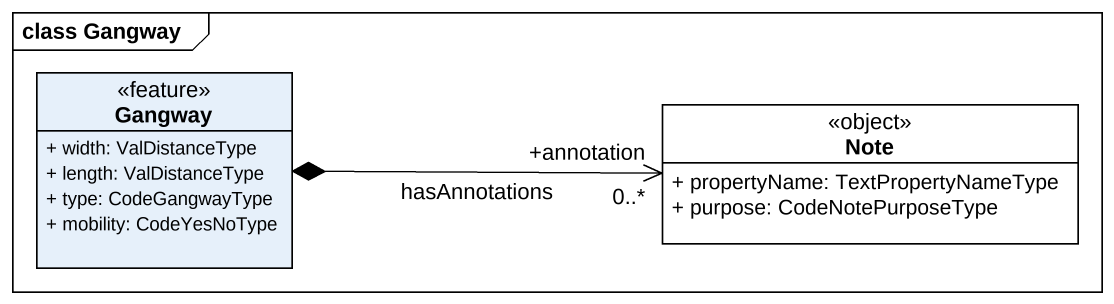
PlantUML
@startuml
mainframe class Gangway
hide circle
hide empty members
skinparam classAttributeIconSize 0
class Gangway <<feature>> {
  + width: ValDistanceType
  + length: ValDistanceType
  + type: CodeGangwayType
  + mobility: CodeYesNoType
}
class "Note" as Note_ <<object>> #FFFFFF {
  + propertyName: TextPropertyNameType
  + purpose: CodeNotePurposeType
}
Gangway *-right-> "+annotation\n0..*" Note_ : hasAnnotations
@enduml
